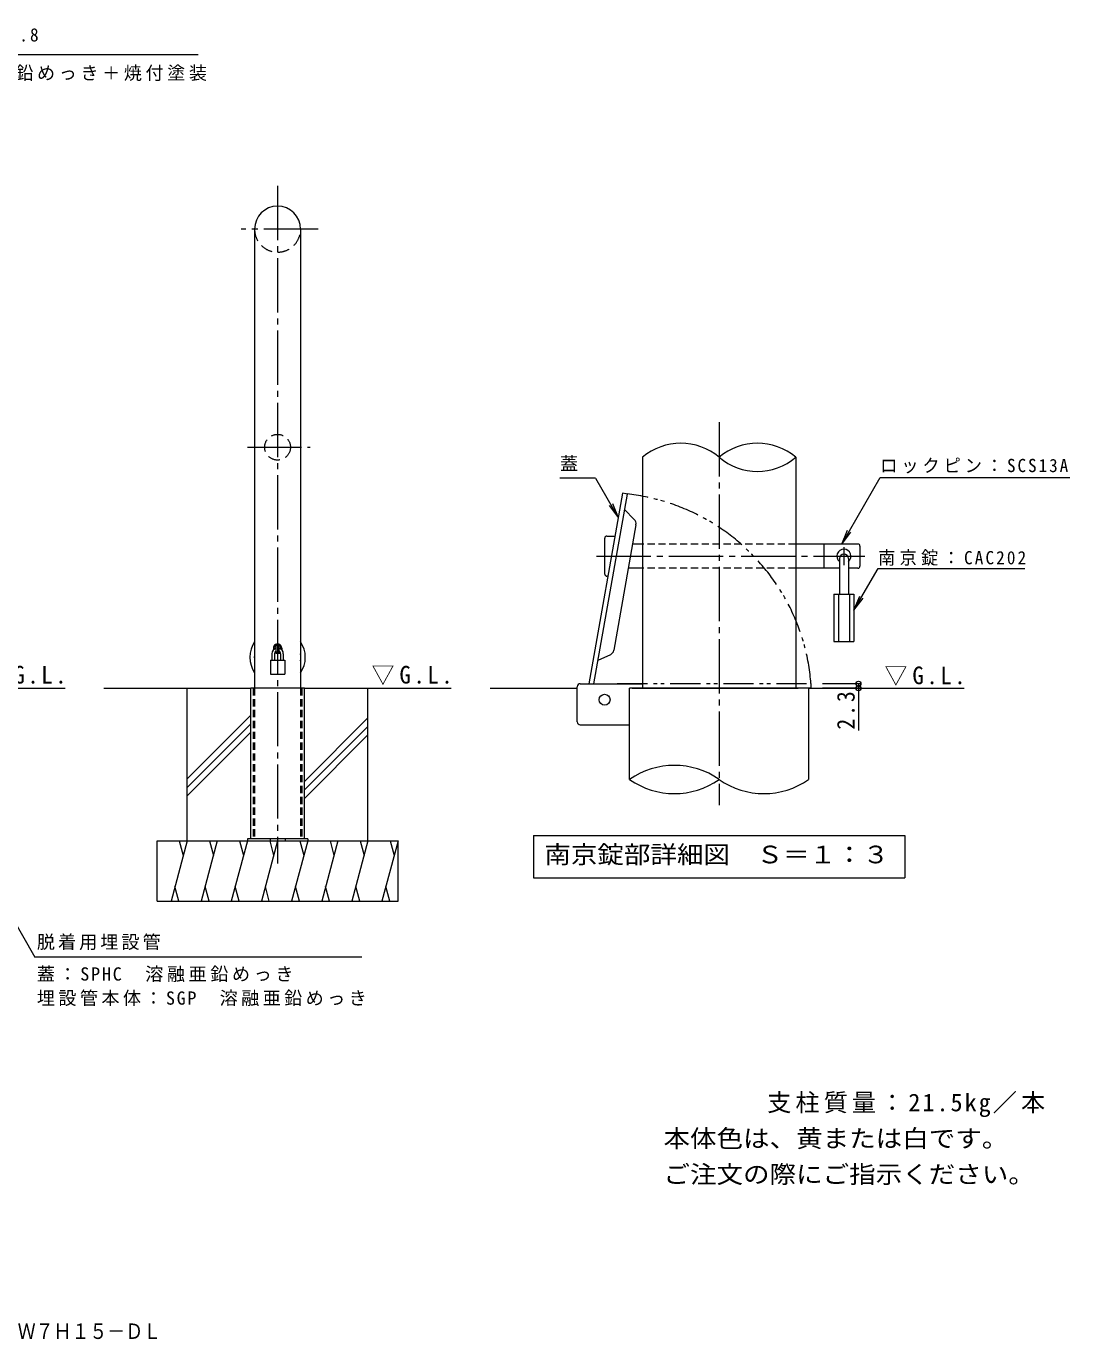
# Model space of a CAD drawing. Units: millimetres, scale not verified, with parts at other scales. Extents: x -1872 to 1867, y -1370 to 811.
# Drawn here: x 136 to 1867, y -1370 to 811 of the extents above; entities that cross this region are included whole.
import ezdxf
from ezdxf.enums import TextEntityAlignment as Align

# ---------------------------------------------------------------- set-up
doc = ezdxf.new("R2010")
doc.units = ezdxf.units.MM
doc.header["$LTSCALE"] = 10
doc.header["$PDMODE"] = 32
doc.header["$PDSIZE"] = 8
for name, pattern in [('CHAIN1', [8, 5, -1, 1, -1]), ('CHAIN2', [12, 9, -1, 1, -1]), ('DASHED1', [1.8, 1.2, -0.6]), ('DASHED2', [3, 2, -1]), ('DOUBLE_CHAIN1', [8.8, 5, -1, 0.6, -0.6, 0.6, -1])]:
    doc.linetypes.add(name, pattern=pattern)
for name, color, linetype, lineweight in [('B-0_通り芯', 4, 'Continuous', 9), ('B-1_躯体', 3, 'Continuous', 9), ('B-2_仕上', 3, 'Continuous', 9), ('B-4_文字', 7, 'Continuous', 9), ('B-5_建具', 7, 'Continuous', 9), ('B-6_間仕切', 7, 'Continuous', 9), ('B-A_インテリア', 2, 'Continuous', 9), ('B-E_見え係り', 6, 'Continuous', 5), ('C-0_通り芯', 4, 'Continuous', 9), ('C-1_躯体', 7, 'Continuous', 9), ('C-2_仕上', 3, 'Continuous', 9), ('C-3_寸法', 3, 'DASHED1', 9), ('C-5_建具', 7, 'Continuous', 9), ('C-6_間仕切', 7, 'Continuous', 9), ('C-E_見え係り', 6, 'Continuous', 5)]:
    doc.layers.add(name, color=color, linetype=linetype, lineweight=lineweight)
doc.layers.add('F-5_F-5ﾚｲﾔ', color=2, linetype='Continuous')
doc.layers.add('F-F_F-Fﾚｲﾔ', color=2, linetype='Continuous')
doc.styles.add('ＭＳ ゴシック', font='')
doc.styles.get('ＭＳ ゴシック').set_extended_font_data('MS Gothic')

msp = doc.modelspace()

# ---------------------------------------------------------------- linework, layer by layer
at = {"layer": 'B-0_通り芯', "color": 7, "linetype": 'CHAIN2'}
for p, q in [((1284.99, 153.98), (1284.99, -481.34)), ((1081.58, -68.12), (1526.93, -68.12))]:
    msp.add_line(p, q, dxfattribs=at)
at = {"layer": 'B-0_通り芯'}
for p, q in [((1124.7, 36.19), (1068.99, -279.78)), ((1132.25, 34.86), (1076.77, -279.78)), ((1144.2, -7.21), (1127.74, 9.25)), ((1146.97, -16.02), (1110.24, -224.37)), ((1104.62, -231.69), (1083.52, -241.53)), ((1433.49, -287.45), (1136.49, -287.45)), ((1136.49, -438.77), (1136.49, -287.45)), ((1140.68, -287.45), (1416.21, -287.45)), ((1433.49, -287.45), (1433.49, -438.77))]:
    msp.add_line(p, q, dxfattribs=at)
at = {"layer": 'B-0_通り芯', "linetype": 'DOUBLE_CHAIN1'}
for p, q in [((1116, -279.7), (1436.85, -279.7)), ((1436.85, -279.7), (1436.85, -287.37)), ((1435.98, -287.45), (1198.27, -287.45))]:
    msp.add_line(p, q, dxfattribs=at)
at = {"layer": 'B-0_通り芯'}
msp.add_lwpolyline([(1132.25, 34.86), (1130.94, 35.09), (1124.7, 36.19)], dxfattribs=at)
msp.add_circle((1094.99, -306.45), 9, dxfattribs=at)
at = {"layer": 'B-0_通り芯', "linetype": 'DOUBLE_CHAIN1'}
msp.add_arc((1094.99, -306.45), 343.43, 4.46613, 83.76899, dxfattribs=at)
at = {"layer": 'B-0_通り芯'}
for centre, radius, start, end in [((1137.13, -14.28), 10, 350, 45), ((1100.39, -222.63), 10, 295, 350), ((1210.74, -544.82), 129.46, 55.00314, 124.99686), ((1210.74, -332.72), 129.46, 235.00314, 304.99686), ((1359.24, -332.72), 129.46, 235.00314, 304.99686)]:
    msp.add_arc(centre, radius, start, end, dxfattribs=at)
at = {"layer": 'B-1_躯体'}
for p, q in [((1054.49, -279.78), (1157.82, -279.78)), ((1049.49, -343.11), (1049.49, -284.78)), ((1054.49, -348.11), (1136.49, -348.11))]:
    msp.add_line(p, q, dxfattribs=at)
for centre, start, end in [((1054.49, -284.78), 90, 180), ((1054.49, -343.11), 180, 270)]:
    msp.add_arc(centre, 5, start, end, dxfattribs=at)
at = {"layer": 'B-2_仕上'}
for p, q in [((1157.82, 95.87), (1157.82, -287.45)), ((1412.15, 95.87), (1412.15, -287.45))]:
    msp.add_line(p, q, dxfattribs=at)
for centre, start, end in [((1221.4, 20.9), 49.69653, 130.30347), ((1348.57, 20.9), 49.69653, 130.30347), ((1348.57, 170.83), 229.69653, 310.30347)]:
    msp.add_arc(centre, 98.3, start, end, dxfattribs=at)
at = {"layer": 'B-4_文字'}
for p, q in [((1519.26, -279.79), (1456.32, -279.79)), ((1516.26, -279.79), (1516.26, -357.58)), ((1519.26, -287.45), (1456.32, -287.45))]:
    msp.add_line(p, q, dxfattribs=at)
for p in [(1516.26, -279.79), (1516.26, -287.45)]:
    msp.add_point(p, dxfattribs=at)
at = {"layer": 'B-5_建具'}
for p, q in [((1079.76, 61.4), (1020.96, 61.4)), ((1079.76, 61.4), (1117.59, -4.13)), ((1102.37, 15.71), (1117.59, -4.13)), ((1108.03, 18.97), (1117.59, -4.13)), ((1488.44, -48.12), (1498.01, -25.02)), ((1488.44, -48.12), (1503.66, -28.28)), ((1508.65, -157.94), (1518.22, -134.84)), ((1508.65, -157.94), (1523.87, -138.11)), ((976.99, -531.7), (1592.99, -531.7)), ((976.99, -531.7), (976.99, -601.7)), ((1592.99, -531.7), (1592.99, -601.7)), ((976.99, -601.7), (1592.99, -601.7))]:
    msp.add_line(p, q, dxfattribs=at)
for points in [[(1488.44, -48.12), (1552.22, 62.34), (1866.59, 62.34)], [(1508.65, -157.94), (1548.82, -88.45), (1792.42, -88.45)]]:
    msp.add_lwpolyline(points, dxfattribs=at)
at = {"layer": 'B-6_間仕切'}
for p, q in [((1095.32, -98.12), (1095.32, -38.12)), ((1098.65, -34.79), (1112.19, -34.79)), ((1157.82, -48.12), (1141.31, -48.12)), ((1515.32, -48.12), (1412.15, -48.12)), ((1458.65, -48.12), (1458.65, -88.12)), ((1518.65, -51.45), (1518.65, -84.79)), ((1100.43, -101.45), (1098.65, -101.45)), ((1157.82, -88.12), (1134.26, -88.12)), ((1484.48, -88.12), (1412.15, -88.12)), ((1515.32, -88.12), (1499.48, -88.12))]:
    msp.add_line(p, q, dxfattribs=at)
at = {"layer": 'B-6_間仕切', "linetype": 'DASHED1'}
for p, q in [((1412.15, -48.12), (1157.82, -48.12)), ((1412.15, -88.12), (1157.82, -88.12))]:
    msp.add_line(p, q, dxfattribs=at)
at = {"layer": 'B-6_間仕切', "linetype": 'CHAIN1'}
msp.add_line((1491.98, -53.06), (1491.98, -83.27), dxfattribs=at)
at = {"layer": 'B-6_間仕切'}
for centre, radius, start, end in [((1098.65, -38.12), 3.33, 90, 180), ((1491.98, -68.12), 11.67, 310.00473, 229.99223), ((1515.32, -51.45), 3.33, 0, 90), ((1515.32, -84.79), 3.33, 270, 0), ((1098.65, -98.12), 3.33, 180, 270)]:
    msp.add_arc(centre, radius, start, end, dxfattribs=at)
at = {"layer": 'B-A_インテリア'}
for p, q in [((1484.48, -72.29), (1484.48, -131.45)), ((1499.48, -72.29), (1499.48, -131.45)), ((1475.32, -131.45), (1508.65, -131.45)), ((1482.82, -131.45), (1482.82, -209.79)), ((1501.15, -131.45), (1501.15, -209.79)), ((1508.65, -131.45), (1508.65, -209.79))]:
    msp.add_line(p, q, dxfattribs=at)
msp.add_lwpolyline([(1475.32, -131.45), (1475.32, -209.79), (1508.65, -209.79)], dxfattribs=at)
msp.add_arc((1491.98, -72.29), 7.5, 0, 180, dxfattribs=at)
at = {"layer": 'B-E_見え係り'}
for p, q in [((904.96, -287.45), (1049.49, -287.45)), ((1433.49, -287.45), (1691.71, -287.45))]:
    msp.add_line(p, q, dxfattribs=at)
at = {"layer": 'C-0_通り芯', "color": 7, "linetype": 'CHAIN2'}
for p, q in [((552.45, 546.27), (552.45, -578.09)), ((619.8, 474.4), (492.28, 474.4)), ((502.35, 112.55), (606.44, 112.55))]:
    msp.add_line(p, q, dxfattribs=at)
at = {"layer": 'C-0_通り芯'}
for p, q in [((545.45, -220.81), (545.45, -222.72)), ((559.45, -220.81), (559.45, -222.72)), ((597, -287.45), (507.9, -287.45)), ((507.9, -537.45), (507.9, -287.45)), ((597, -537.45), (597, -287.45))]:
    msp.add_line(p, q, dxfattribs=at)
at = {"layer": 'C-0_通り芯', "color": 3}
for p, q in [((514.3, -261.65), (514.3, -287.45)), ((590.6, -261.65), (590.6, -287.45))]:
    msp.add_line(p, q, dxfattribs=at)
at = {"layer": 'C-0_通り芯', "linetype": 'DASHED1'}
for p, q in [((512.1, -287.45), (512.1, -537.45)), ((592.8, -287.45), (592.8, -537.45))]:
    msp.add_line(p, q, dxfattribs=at)
at = {"layer": 'C-0_通り芯'}
for centre, radius, start, end in [((552.45, -236.06), 46, 146.03153, 213.85669), ((552.45, -220.81), 7, 359.99939, 180.00061), ((552.45, -236.06), 46, 326.03219, 33.96781), ((552.45, -236.06), 38.6, 171.24327, 188.75673), ((552.45, -222.72), 7, 179.99939, 187.6925), ((552.45, -222.72), 7, 229.58139, 310.41597), ((552.45, -222.72), 7, 352.30522, 0.00061), ((552.45, -236.06), 38.6, 351.24617, 8.75383)]:
    msp.add_arc(centre, radius, start, end, dxfattribs=at)
at = {"layer": 'C-1_躯体'}
for p, q in [((602.45, -537.45), (502.45, -537.45)), ((502.45, -537.45), (502.45, -540.65)), ((539.95, -537.45), (539.95, -540.65)), ((564.95, -537.45), (564.95, -540.65)), ((602.45, -537.45), (602.45, -540.65))]:
    msp.add_line(p, q, dxfattribs=at)
at = {"layer": 'C-2_仕上'}
for p, q in [((514.3, 474.4), (514.3, -287.45)), ((590.6, 474.4), (590.6, -287.45))]:
    msp.add_line(p, q, dxfattribs=at)
at = {"layer": 'C-2_仕上', "linetype": 'DASHED2'}
msp.add_circle((552.45, 112.55), 21.35, dxfattribs=at)
at = {"layer": 'C-2_仕上'}
msp.add_arc((552.45, 474.4), 38.15, 0, 180, dxfattribs=at)
at = {"layer": 'C-2_仕上', "linetype": 'DASHED2'}
msp.add_arc((552.45, 474.4), 38.15, 180.14683, 0, dxfattribs=at)
at = {"layer": 'C-3_寸法'}
for p, q in [((514.3, -287.45), (514.3, -537.45)), ((590.6, -287.45), (590.6, -537.45))]:
    msp.add_line(p, q, dxfattribs=at)
at = {"layer": 'C-5_建具'}
for p, q in [((-142.65, 764.46), (420.72, 764.47)), ((549.95, -226.42), (549.95, -216.88)), ((554.95, -226.42), (554.95, -216.88)), ((-43.54, -396.99), (149.53, -733.79)), ((692.26, -733.79), (149.53, -733.79))]:
    msp.add_line(p, q, dxfattribs=at)
for centre, radius, start, end in [((552.45, -221.65), 6, 349.8367, 190.1633), ((550.95, -216.88), 1, 107.45982, 180), ((553.95, -216.88), 1, 0, 72.54018), ((552.45, -221.65), 6, 234.7027, 305.2973), ((550.95, -226.42), 1, 180, 252.54018), ((553.95, -226.42), 1, 287.45982, 0)]:
    msp.add_arc(centre, radius, start, end, dxfattribs=at)
at = {"layer": 'C-6_間仕切', "color": 2}
for p, q in [((542.95, -230.15), (542.95, -240.65)), ((547.45, -230.15), (547.45, -240.65)), ((557.45, -230.15), (557.45, -240.65)), ((561.95, -230.15), (561.95, -240.65)), ((540.45, -240.65), (564.45, -240.65)), ((564.45, -240.65), (564.45, -264.15))]:
    msp.add_line(p, q, dxfattribs=at)
msp.add_lwpolyline([(540.45, -240.65), (540.45, -264.15), (564.45, -264.15)], dxfattribs=at)
for radius, start, end in [(9.5, 105.25735, 180), (5, 119.99915, 180), (9.5, 0, 74.74271), (5, 0, 60.00085)]:
    msp.add_arc((552.45, -230.15), radius, start, end, dxfattribs=at)
at = {"layer": 'C-E_見え係り'}
for p, q in [((-43.54, -287.45), (200.06, -287.45)), ((264.3, -287.45), (507.9, -287.45)), ((402.45, -540.65), (402.45, -287.45)), ((597, -287.45), (840.6, -287.45)), ((702.45, -540.65), (702.45, -287.45)), ((507.9, -332.19), (402.45, -437.64)), ((507.9, -346.34), (402.45, -451.79)), ((702.45, -336.53), (597, -441.98)), ((507.9, -360.48), (402.45, -465.93)), ((702.45, -350.67), (597, -456.12)), ((702.45, -364.81), (597, -470.26)), ((352.45, -540.65), (752.45, -540.65)), ((352.45, -640.65), (352.45, -540.65)), ((402.45, -540.65), (375.66, -640.65)), ((389.41, -540.65), (395.93, -565)), ((452.45, -540.65), (425.66, -640.65)), ((439.41, -540.65), (445.93, -565)), ((502.45, -540.65), (475.66, -640.65)), ((489.41, -540.65), (495.93, -565)), ((552.45, -540.65), (525.66, -640.65)), ((539.41, -540.65), (545.93, -565)), ((602.45, -540.65), (575.66, -640.65)), ((589.41, -540.65), (595.93, -565)), ((652.45, -540.65), (625.66, -640.65)), ((639.41, -540.65), (645.93, -565)), ((702.45, -540.65), (675.66, -640.65)), ((689.41, -540.65), (695.93, -565)), ((752.45, -540.65), (725.66, -640.65)), ((739.41, -540.65), (745.93, -565)), ((752.45, -640.65), (752.45, -540.65)), ((388.71, -640.65), (382.18, -616.3)), ((438.71, -640.65), (432.18, -616.3)), ((488.71, -640.65), (482.18, -616.3)), ((538.71, -640.65), (532.18, -616.3)), ((588.71, -640.65), (582.18, -616.3)), ((638.71, -640.65), (632.18, -616.3)), ((688.71, -640.65), (682.18, -616.3)), ((738.71, -640.65), (732.18, -616.3)), ((352.45, -640.65), (752.45, -640.65))]:
    msp.add_line(p, q, dxfattribs=at)

# ---------------------------------------------------------------- texts
at = {"layer": 'B-4_文字', "color": 2, "insert": (1559.21, -283.32), "char_height": 29.33, "attachment_point": 7, "style": 'ＭＳ ゴシック'}
msp.add_mtext('\\T1.22;\\W0.95;▽G.L.', dxfattribs=at)
at = {"layer": 'B-4_文字', "color": 2, "insert": (1510.26, -355.96), "char_height": 29.33, "attachment_point": 7, "rotation": 90, "style": 'ＭＳ ゴシック'}
msp.add_mtext('\\T1.27;\\W0.9;2.3', dxfattribs=at)
at = {"layer": 'B-5_建具', "style": 'ＭＳ ゴシック'}
msp.add_text('蓋', height=21.99, dxfattribs=at).set_placement((1020.96, 68.06), align=Align.BOTTOM_LEFT)
at = {"layer": 'B-5_建具', "color": 2, "style": 'ＭＳ ゴシック', "width": 1.1}
msp.add_text('南京錠部詳細図\u3000Ｓ＝１：３', height=29.33, dxfattribs=at).set_placement((994.99, -586.7), align=Align.BOTTOM_LEFT)
at = {"layer": 'B-5_建具', "char_height": 21.99, "attachment_point": 7, "style": 'ＭＳ ゴシック'}
for s, insert in [('\\T1.23;\\W0.95;ロックピン：SCS13A', (1552.22, 69.01)), ('\\T1.25;\\W0.95;南京錠：CAC202', (1548.82, -84.32))]:
    msp.add_mtext(s, dxfattribs=dict(at, insert=insert))
at = {"layer": 'C-5_建具', "char_height": 21.99, "attachment_point": 7, "style": 'ＭＳ ゴシック'}
for s, insert in [('\\T1.25;\\W0.95;本体：φ76.3×2.8', (-134.28, 779.87)), ('\\T1.2;STK400\u3000溶融亜鉛めっき＋焼付塗装', (-134.28, 720.13)), ('\\T1.17;脱着用埋設管', (153.09, -721.93)), ('\\T1.2;蓋：SPHC\u3000溶融亜鉛めっき', (153.09, -774.88)), ('\\T1.19;埋設管本体：SGP\u3000溶融亜鉛めっき', (153.09, -814.85))]:
    msp.add_mtext(s, dxfattribs=dict(at, insert=insert))
at = {"layer": 'C-5_建具', "color": 2, "char_height": 29.33, "attachment_point": 7, "style": 'ＭＳ ゴシック'}
for insert in [(67.73, -282.23), (708.28, -282.23)]:
    msp.add_mtext('\\T1.22;\\W0.95;▽G.L.', dxfattribs=dict(at, insert=insert))
at = {"layer": 'F-5_F-5ﾚｲﾔ', "style": 'ＭＳ ゴシック', "width": 1.1}
for s, p in [('本体色は、黄または白です。', (1192.64, -1057.84)), ('ご注文の際にご指示ください。', (1192.64, -1117.31))]:
    msp.add_text(s, height=29.33, dxfattribs=at).set_placement(p, align=Align.BOTTOM_LEFT)
at = {"layer": 'F-5_F-5ﾚｲﾔ', "insert": (1364.84, -999.01), "char_height": 29.33, "attachment_point": 7, "style": 'ＭＳ ゴシック'}
msp.add_mtext('\\T1.17;支柱質量：21.5kg／本', dxfattribs=at)
at = {"layer": 'F-F_F-Fﾚｲﾔ', "style": 'ＭＳ ゴシック', "width": 0.85}
msp.add_text('車止め\u3000スチール製\u3000アーチ型横バー付\u3000脱着式\u3000スチール製蓋\u3000鍵付\u3000ＹＢＷ７Ｈ１５－ＤＬ', height=25.66, dxfattribs=at).set_placement((-920, -1374.79), align=Align.BOTTOM_LEFT)

doc.saveas('drawing.dxf')
